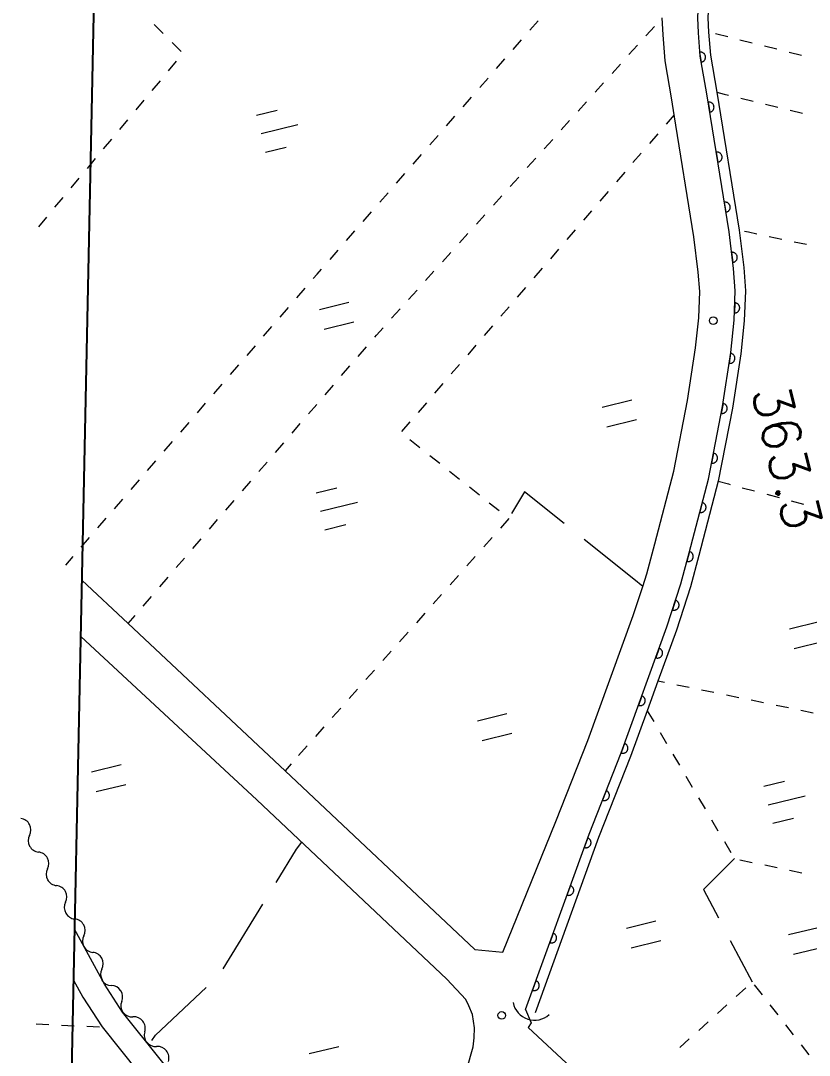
# Model space of a CAD drawing. Header units: millimetres. Extents: x 432273 to 1139245, y 170116 to 705940.
# Drawn here: x 444893 to 522659, y 424908 to 526994 of the extents above; entities that cross this region are included whole.
import ezdxf

# ---------------------------------------------------------------- set-up
doc = ezdxf.new("R2010")
doc.units = ezdxf.units.MM
doc.header["$LTSCALE"] = 100
doc.linetypes.add('56301', pattern=[0.5, 0.25, -0.25])
doc.layers.get('Defpoints').update_dxf_attribs({"color": 153})
doc.layers.add('D-BGD', color=7, linetype='Continuous', lineweight=13)
doc.styles.add('BIGFONT', font='txt', dxfattribs={"height": 0.2, "bigfont": 'BIGFONT'})

# ---------------------------------------------------------------- blocks, each defined once
blk = doc.blocks.new('21311212131313131')
at = {"layer": 'D-BGD', "linetype": 'Continuous'}
for p, q in [((2603120.6796, -1470864.8331), (2602352.3974, -1467965.8034)), ((2571007.1383, -1471914.0499), (2570238.856, -1469015.0201)), ((2572940.7297, -1471401.597), (2572172.4474, -1468502.5673)), ((2601187.0882, -1471377.286), (2600418.806, -1468478.2562)), ((2579279.7254, -1469399.6156, 363157.9804), (2579053.5856, -1470629.0437, 363174.9804)), ((2588417.0741, -1473658.436), (2587455.6456, -1470033.4899)), ((2612997.6425, -1469095.3095, 362765.9804), (2612029.3135, -1469885.3745, 362782.9804)), ((2533085.9059, -1471033.402, 363351.9804), (2532850.431, -1472261.1399, 363376.9804)), ((2558381.8102, -1472004.59, 363056.9804), (2558679.4354, -1470790.3549, 363048.9804)), ((2594831.4465, -1471422.9693, 363044.9804), (2595063.8097, -1470194.6679, 363036.9804)), ((2611060.9844, -1470675.4395, 362799.9804), (2610092.6554, -1471465.5044, 362816.9804)), ((2514431.5708, -1471916.1766, 363177.9804), (2514153.0126, -1473135.1496, 363188.9804)), ((2519856.7182, -1472918.3984, 363122.9804), (2520129.053, -1471698.2986, 363115.9804)), ((2578827.4458, -1471858.4719, 363190.9804), (2578601.7862, -1473087.0229, 363206.9804)), ((2590230.4243, -1473178.2019), (2589692.021, -1471148.3215)), ((2586605.0813, -1474138.273), (2586067.5552, -1472108.8728)), ((2594366.7202, -1473879.572, 363060.9804), (2594599.0834, -1472651.2706, 363052.9804)), ((2609124.3263, -1472255.5694, 362833.9804), (2608155.5171, -1473046.5116, 362850.9804)), ((2532614.9562, -1473488.8779, 363401.9804), (2532379.0844, -1474715.2584, 363427.9804)), ((2557787.917, -1474432.6634, 363073.9804), (2558085.5423, -1473218.4282, 363065.9804)), ((2607187.188, -1473836.5765, 362867.9804), (2606218.859, -1474626.6415, 362884.9804)), ((2513873.5773, -1474353.6424, 363198.9804), (2513595.0191, -1475572.6154, 363208.9804)), ((2519312.5287, -1475357.7209, 363136.9804), (2519584.3834, -1474138.4982, 363129.9804)), ((2578375.6464, -1474316.4511, 363223.9804), (2578149.5066, -1475545.8793, 363239.9804)), ((2593901.9939, -1476336.1747, 363076.9804), (2594134.3571, -1475107.8733, 363068.9804)), ((2601871.9424, -1477117.2212, 362956.9804), (2605926.2346, -1474865.4614, 362889.9804)), ((2557194.0238, -1476860.7368, 363090.9804), (2557491.1689, -1475647.3788, 363081.9804)), ((2606525.1086, -1475499.9777, 362882.9804), (2607383.1819, -1476408.6338, 362873.9804)), ((2513316.0639, -1476790.2311, 363219.9804), (2513037.5057, -1478009.2041, 363229.9804)), ((2518766.9819, -1477797.4404, 363150.9804), (2519039.3167, -1476577.3405, 363143.9804)), ((2577923.3668, -1476775.3074, 363255.9804), (2577697.227, -1478004.7356, 363272.9804)), ((2592143.092, -1477901.8912, 363107.9804), (2593206.6674, -1477246.0504, 363089.9804)), ((2608241.2553, -1477317.2899, 362863.9804), (2609098.8484, -1478226.8232, 362853.9804)), ((2590015.4609, -1479214.45, 363144.9804), (2591079.5165, -1478557.732, 363126.9804)), ((2609956.9218, -1479135.4793, 362844.9804), (2610814.9952, -1480044.1355, 362834.9804)), ((2577471.5674, -1479233.2866, 363288.9804), (2577246.3048, -1480463.195, 363304.9804)), ((2587887.8299, -1480527.0088, 363180.9804), (2588951.8855, -1479870.2908, 363162.9804)), ((2585761.0761, -1481840.0478, 363217.9804), (2586824.2545, -1481182.8496, 363199.9804)), ((2611673.0685, -1480952.7916, 362824.9804), (2612530.6617, -1481862.3249, 362815.9804)), ((2577020.165, -1481692.6231, 363321.9804), (2576794.0252, -1482922.0513, 363337.9804)), ((2583633.445, -1483152.6065, 363253.9804), (2584697.5006, -1482495.8886, 363235.9804)), ((2576565.3372, -1484147.8044, 363394.9804), (2576445.7015, -1484776.5947, 363479.9804)), ((2581505.814, -1484465.1653, 363290.9804), (2582569.8696, -1483808.4473, 363272.9804)), ((2602806.5366, -1486870.0038), (2602038.2544, -1483970.974)), ((2520548.298, -1484341.6865, 363429.9804), (2521496.4236, -1485127.4948, 363645.9803)), ((2579389.125, -1485772.3138, 363509.9804), (2580445.4335, -1485119.335, 363369.9804)), ((2600872.9452, -1487382.4566), (2600104.663, -1484483.4268)), ((2522458.9808, -1485922.3435, 363648.9803), (2523423.7725, -1486717.2755, 363636.9803)), ((2514703.5308, -1488922.8048, 363780.9803), (2513756.5702, -1488105.7132, 363791.9803)), ((2524388.5642, -1487512.2074, 363624.9803), (2525353.3559, -1488307.1393, 363612.9803)), ((2549525.0831, -1490840.3841), (2548756.8008, -1487941.3544)), ((2551458.6745, -1490327.9313), (2550690.3922, -1487428.9016)), ((2526316.7903, -1489102.4682, 363600.9803), (2527281.582, -1489897.4002, 363589.9803)), ((2516596.1777, -1490555.1503, 363757.9803), (2515650.0943, -1489738.539, 363768.9803)), ((2518488.3444, -1492188.373, 363734.9803), (2517542.261, -1491371.7617, 363746.9803)), ((2528246.3737, -1490692.3321, 363577.9803), (2529211.1654, -1491487.264, 363565.9803)), ((2530175.4769, -1492283.0731, 363553.9804), (2531139.3915, -1493077.5249, 363541.9804)), ((2520381.3883, -1493822.0759, 363711.9803), (2519435.3049, -1493005.4646, 363723.9803)), ((2532104.1832, -1493872.4568, 363529.9804), (2533068.9749, -1494667.3887, 363517.9804)), ((2522274.0352, -1495454.4215, 363688.9803), (2521327.4716, -1494638.6873, 363700.9803)), ((2534033.2864, -1495463.1978, 363506.9804), (2534998.0782, -1496258.1298, 363494.9804)), ((2524167.0791, -1497088.1244, 363665.9803), (2523220.1186, -1496271.0329, 363677.9803)), ((2535961.9927, -1497052.5815, 363482.9804), (2536926.7844, -1497847.5135, 363470.9804)), ((2512507.4246, -1498755.0056, 363844.9803), (2511548.2288, -1497954.0167, 363856.9803)), ((2526059.2458, -1498721.3471, 363643.9803), (2525113.1624, -1497904.7358, 363654.9803)), ((2514426.6935, -1500357.4635, 363821.9803), (2513467.4976, -1499556.4746, 363832.9803)), ((2527952.7699, -1500354.1729, 363620.9803), (2527005.3292, -1499537.9585, 363631.9803)), ((2537891.096, -1498643.3225, 363458.9804), (2538855.8877, -1499438.2545, 363446.9804)), ((2580730.8733, -1502497.0147), (2579962.591, -1499597.985)), ((2582664.4647, -1501984.5619), (2581896.1824, -1499085.5322)), ((2539820.6794, -1500233.1864, 363434.9804), (2540784.5939, -1501027.6382, 363422.9804)), ((2560717.75, -1499801.8027, 363119.9804), (2561669.9094, -1500611.48, 363107.9804)), ((2516346.4425, -1501959.0442, 363798.9803), (2515385.8893, -1501158.4524, 363809.9803)), ((2529844.9366, -1501987.3956, 363597.9803), (2528898.8532, -1501170.7842, 363608.9803)), ((2559200.5242, -1501775.7111, 363148.9804), (2559957.5908, -1500782.2102, 363134.9804)), ((2562621.5886, -1501422.0344, 363096.9804), (2563573.2678, -1502232.5888, 363084.9804)), ((2541748.9055, -1501823.4473, 363411.9804), (2542713.6972, -1502618.3792, 363399.9804)), ((2518264.8343, -1503561.022, 363775.9803), (2517305.6384, -1502760.0331, 363786.9803)), ((2531737.1033, -1503620.6183, 363574.9803), (2530791.02, -1502804.0069, 363585.9803)), ((2543678.4889, -1503413.3111, 363387.9804), (2544643.2806, -1504208.2431, 363375.9804)), ((2557683.6763, -1503763.5068, 363178.9804), (2558442.1003, -1502769.6089, 363163.9804)), ((2564525.4272, -1503042.2661, 363073.9804), (2565477.1065, -1503852.8205, 363061.9804)), ((2520184.1031, -1505163.4799, 363752.9803), (2519224.9073, -1504362.491, 363763.9803)), ((2533630.6274, -1505253.444, 363551.9804), (2532684.0638, -1504437.7098, 363562.9803)), ((2566429.2659, -1504662.4978, 363049.9804), (2567380.9451, -1505473.0522, 363038.9804)), ((2545606.715, -1505003.572, 363363.9804), (2546571.5067, -1505798.5039, 363351.9804)), ((2556167.3086, -1505750.4253, 363207.9804), (2556925.7325, -1504756.5275, 363192.9804)), ((2522103.8522, -1506765.0606, 363729.9803), (2521143.7792, -1505963.5916, 363740.9803)), ((2535522.7941, -1506886.6667, 363528.9804), (2534576.7107, -1506070.0554, 363539.9804)), ((2547536.2984, -1506593.4358, 363339.9804), (2548501.0901, -1507388.3678, 363327.9804)), ((2554650.4607, -1507738.221, 363236.9804), (2555408.8846, -1506744.3232, 363222.9804)), ((2568333.1045, -1506282.7295, 363026.9804), (2569284.7837, -1507093.2839, 363015.9804)), ((2524022.2439, -1508367.0383, 363705.9803), (2523063.048, -1507566.0495, 363717.9803)), ((2537415.838, -1508520.3696, 363505.9804), (2536468.8775, -1507703.2781, 363517.9804)), ((2549465.4016, -1508184.1769, 363316.9804), (2550429.3162, -1508978.6286, 363304.9804)), ((2553134.093, -1509725.1396, 363266.9804), (2553892.5169, -1508731.2417, 363251.9804)), ((2570236.463, -1507903.8384, 363003.9804), (2571188.6224, -1508713.5156, 362992.9804)), ((2525941.9929, -1509968.6191, 363682.9803), (2524982.3169, -1509168.5074, 363694.9803)), ((2539308.4849, -1510152.7152, 363482.9804), (2538361.9214, -1509336.981, 363494.9804)), ((2551394.1079, -1509773.5605, 363292.9804), (2552358.8996, -1510568.4925, 363280.9804)), ((2572139.4244, -1509523.5899, 362980.9804), (2573091.5838, -1510333.2672, 362968.9804)), ((2527861.2618, -1511571.077, 363659.9803), (2526901.1888, -1510769.6079, 363671.9803)), ((2541201.5288, -1511786.4181, 363459.9804), (2540254.5683, -1510969.3265, 363471.9804)), ((2574043.2631, -1511143.8216, 362957.9804), (2574994.9423, -1511954.376, 362945.9804)), ((2529779.6535, -1513173.0547, 363636.9803), (2528820.4577, -1512372.0658, 363648.9803)), ((2575947.1017, -1512764.0533, 362934.9804), (2576898.7809, -1513574.6077, 362922.9804)), ((2531699.4026, -1514774.6354, 363613.9803), (2530740.2067, -1513973.6466, 363625.9803)), ((2545027.0372, -1515004.7219, 363413.9804), (2544062.2455, -1514209.79, 363425.9804)), ((2560378.1788, -1518400.3207), (2559416.7503, -1514775.3747)), ((2577850.9403, -1514384.285, 362910.9804), (2578802.6196, -1515194.8394, 362899.9804)), ((2533618.6714, -1516377.0933, 363590.9803), (2532658.5984, -1515575.6243, 363601.9803)), ((2542402.1971, -1518408.3894), (2541633.9149, -1515509.3596)), ((2546955.2633, -1516594.9827, 363390.9804), (2545991.3488, -1515800.531, 363401.9804)), ((2562191.529, -1517920.0867), (2561653.1257, -1515890.2063)), ((2613908.6358, -1518402.4831), (2613140.3536, -1515503.4534)), ((2540468.6057, -1518920.8422), (2539700.3235, -1516021.8125)), ((2558566.186, -1518880.1578), (2558028.6599, -1516850.7576)), ((2579754.779, -1516004.5167, 362887.9804), (2580706.4582, -1516815.0711, 362876.9804)), ((2535537.5433, -1517978.1939, 363567.9803), (2534577.8673, -1517178.0822, 363578.9803)), ((2548884.3666, -1518185.7238, 363366.9804), (2547920.055, -1517389.9147, 363378.9804)), ((2581658.1374, -1517625.6256, 362864.9804), (2582610.2968, -1518435.3028, 362853.9804)), ((2550813.0728, -1519775.1074, 363343.9804), (2549849.1583, -1518980.6557, 363355.9804)), ((2583561.976, -1519245.8573, 362841.9804), (2584514.1355, -1520055.5345, 362829.9804)), ((2539383.5977, -1521173.5441, 363520.9804), (2538421.1237, -1520376.4609, 363532.9804)), ((2552742.1761, -1521365.8485, 363320.9804), (2551777.3843, -1520570.9165, 363331.9804)), ((2585361.0927, -1520769.9989, 363397.9804), (2586052.3051, -1521352.4612, 363879.9803)), ((2523250.5794, -1525037.1954), (2522289.1509, -1521412.2493)), ((2541308.0655, -1522768.5877, 363496.9804), (2540345.5915, -1521971.5045, 363508.9804)), ((2525063.9295, -1524556.9613), (2524525.5263, -1522527.0809)), ((2554671.2793, -1522956.5895, 363296.9804), (2553706.9678, -1522160.7804, 363308.9804)), ((2521438.5865, -1525517.0325), (2520901.0604, -1523487.6323)), ((2543233.8906, -1524363.2344, 363472.9804), (2542271.4166, -1523566.1512, 363484.9804)), ((2556599.9856, -1524545.9732, 363273.9804), (2555635.1938, -1523751.0412, 363284.9804)), ((2605733.2207, -1527055.6377, 363736.9803), (2599251.8079, -1523280.603, 363774.9803)), ((2545158.3583, -1525958.278, 363448.9804), (2544195.8844, -1525161.1948, 363460.9804)), ((2558529.0888, -1526136.7142, 363249.9804), (2557564.2971, -1525341.7823, 363261.9804)), ((2547084.1834, -1527552.9247, 363424.9804), (2546120.8323, -1526755.3612, 363436.9804)), ((2560457.3149, -1527726.975, 363226.9804), (2559492.5232, -1526932.0431, 363238.9804)), ((2549008.6512, -1529147.9683, 363400.9804), (2548046.1772, -1528350.8851, 363412.9804)), ((2562386.4181, -1529317.7161, 363203.9804), (2561422.1066, -1528521.907, 363214.9804)), ((2550934.4763, -1530742.615, 363376.9804), (2549971.1252, -1529945.0515, 363388.9804)), ((2564315.1244, -1530907.0997, 363179.9804), (2563351.2098, -1530112.648, 363191.9804)), ((2552858.9441, -1532337.6586, 363352.9804), (2551896.4701, -1531540.5753, 363364.9804)), ((2566244.2276, -1532497.8408, 363156.9804), (2565279.4359, -1531702.9088, 363168.9804)), ((2514460.7376, -1533990.1313, 362858.9804), (2515331.4643, -1533093.0533, 362842.9804)), ((2554783.892, -1533931.825, 363328.9804), (2553821.4181, -1533134.7418, 363340.9804)), ((2568172.4537, -1534088.1016, 363133.9804), (2567209.0193, -1533292.7727, 363144.9804)), ((2516287.6871, -1533541.2829, 362829.9804), (2517265.1112, -1534321.4695, 362817.9804)), ((2512720.6416, -1535783.8902, 362890.9804), (2513591.3682, -1534886.8123, 362874.9804)), ((2518242.1382, -1535100.2987, 362805.9804), (2519218.6851, -1535880.0051, 362794.9804)), ((2556709.237, -1535527.3489, 363304.9804), (2555747.2432, -1534729.3885, 363316.9804)), ((2570102.0371, -1535677.9655, 363109.9804), (2569137.2454, -1534883.0335, 363121.9804)), ((2558634.1849, -1537121.5153, 363280.9804), (2557671.7109, -1536324.4321, 363292.9804)), ((2520196.5893, -1536659.3145, 362782.9804), (2521173.1361, -1537439.021, 362770.9804)), ((2571859.7539, -1537136.1219, 363849.9803), (2571047.2175, -1536458.7413, 363183.9804)), ((2588490.9954, -1539926.0112), (2587722.7131, -1537026.9814)), ((2522151.0403, -1538218.3304, 362758.9804), (2523127.5872, -1538998.0368, 362746.9804)), ((2560559.5298, -1538717.0391, 363256.9804), (2559597.536, -1537919.0787, 363268.9804)), ((2586557.404, -1540438.464), (2585789.1217, -1537539.4342)), ((2611671.3777, -1540394.6057, 363567.9803), (2611703.1335, -1539145.4073, 363560.9803)), ((2524104.6142, -1539776.866, 362734.9804), (2525082.0382, -1540557.0526, 362722.9804)), ((2562484.4778, -1540311.2056, 363232.9804), (2561522.0038, -1539514.1224, 363244.9804)), ((2526059.0653, -1541335.8819, 362710.9804), (2527036.4893, -1542116.0685, 362698.9804)), ((2564409.8227, -1541906.7294, 363208.9804), (2563446.9518, -1541108.2888, 363220.9804)), ((2611607.3859, -1542893.8794, 363576.9803), (2611639.6219, -1541643.804, 363572.9803)), ((2528013.5163, -1542894.8977, 362686.9804), (2528990.0632, -1543674.6041, 362674.9804)), ((2566224.4528, -1543410.8628, 363839.9803), (2565353.6457, -1542687.9022, 363308.9804)), ((2529967.9674, -1544453.9136, 362662.9804), (2530944.5142, -1545233.62, 362650.9804)), ((2611543.3941, -1545393.1532, 363584.9803), (2611575.6301, -1544143.0777, 363580.9803)), ((2531922.4184, -1546012.9294, 362638.9804), (2532899.4455, -1546791.7586, 362626.9804))]:
    blk.add_line(p, q, dxfattribs=at)
at = {"layer": 'D-BGD', "linetype": 'Continuous', "extrusion": (0.899735, -0.164711, 0.404164), "elevation": 2668255.0444}
blk.add_lwpolyline([(-995844.5671, -781642.9318), (-996700.6118, -781624.3462), (-997094.0033, -781619.9731)], dxfattribs=at)
at = {"layer": 'D-BGD', "linetype": 'Continuous', "extrusion": (0.015192, 0.002376, 0.999882), "elevation": 398932.0109}
blk.add_lwpolyline([(2587984.1887, -1477831.8937), (2591086.0192, -1480829.4669), (2593872.0886, -1479283.1909)], dxfattribs=at)
at = {"layer": 'D-BGD', "linetype": 'Continuous'}
for points, elevation in [([(2533998.8445, -1478399.6297), (2534988.2102, -1478258.3623), (2534980.8533, -1478215.5736), (2534968.5472, -1478173.4956), (2534953.9234, -1478133.5689), (2534934.8305, -1478093.4757), (2534912.0625, -1478055.9308), (2534886.9767, -1478020.5372), (2534858.6961, -1477986.8148), (2534827.1374, -1477956.9979), (2534794.6182, -1477928.9354), (2534757.4636, -1477905.1754), (2534719.8288, -1477882.2927), (2534680.19, -1477865.1531), (2534639.1107, -1477850.6449), (2534596.1105, -1477839.6455), (2534552.9439, -1477833.1151), (2534510.0911, -1477830.1765), (2534466.6749, -1477830.3497), (2534423.5724, -1477834.1147), (2534380.3035, -1477842.3487), (2534338.2254, -1477854.6548), (2534298.2987, -1477869.2787), (2534258.2056, -1477888.3716), (2534221.1409, -1477910.2624), (2534185.2671, -1477936.2253), (2534152.0248, -1477963.6288), (2534122.2079, -1477995.1875), (2534093.6652, -1478028.5838), (2534069.0281, -1478065.2582), (2534047.5027, -1478102.4961), (2534029.8829, -1478143.012), (2534015.3748, -1478184.0914), (2534003.9784, -1478225.7342), (2533996.9678, -1478269.7779), (2533994.0292, -1478312.6307), (2533994.2024, -1478356.047), (2533998.8445, -1478399.6297)], 363444.9804), ([(2538971.6501, -1477981.1232), (2539972.1894, -1477996.4578), (2539970.2619, -1477952.0812), (2539965.1395, -1477909.3756), (2539956.4253, -1477866.9839), (2539944.1192, -1477824.9059), (2539928.138, -1477785.3761), (2539909.0451, -1477745.283), (2539886.2771, -1477707.7381), (2539859.3538, -1477673.6186), (2539831.0732, -1477639.8961), (2539799.0343, -1477610.9564), (2539765.1578, -1477583.2909), (2539728.0032, -1477559.5309), (2539690.2851, -1477538.8827), (2539649.7692, -1477521.2629), (2539608.2096, -1477507.6319), (2539566.4836, -1477498.47), (2539523.7972, -1477491.0625), (2539479.587, -1477488.5209), (2539435.6906, -1477489.5712), (2539392.5049, -1477495.5707), (2539350.5933, -1477503.4078), (2539308.5153, -1477515.7139), (2539267.6282, -1477532.0921), (2539228.4122, -1477551.6652), (2539190.8673, -1477574.4332), (2539157.2281, -1477600.4793), (2539123.5056, -1477628.7599), (2539094.0857, -1477661.676), (2539066.4201, -1477695.5525), (2539043.1404, -1477731.8299), (2539022.0119, -1477770.4251), (2539004.8723, -1477810.0639), (2538990.7612, -1477852.5006), (2538980.7221, -1477893.7465), (2538974.1917, -1477936.913), (2538971.6501, -1477981.1232)], 363366.9804), ([(2543958.9878, -1478289.9363), (2544950.3335, -1478419.9421), (2544953.7523, -1478376.2121), (2544953.5791, -1478332.7959), (2544949.8141, -1478289.6934), (2544942.4572, -1478246.9046), (2544931.5085, -1478204.4296), (2544916.4877, -1478163.1456), (2544898.2719, -1478123.5326), (2544876.3811, -1478086.4679), (2544851.7756, -1478050.1972), (2544823.0148, -1478017.3518), (2544792.4164, -1477985.7807), (2544758.5399, -1477958.1151), (2544723.2228, -1477933.081), (2544685.1078, -1477911.0754), (2544645.0721, -1477892.5785), (2544604.8699, -1477878.5505), (2544563.2271, -1477867.1541), (2544519.6635, -1477859.2663), (2544476.4137, -1477854.9704), (2544432.5173, -1477856.0207), (2544389.895, -1477858.9086), (2544346.2291, -1477865.7853), (2544304.1511, -1477878.0914), (2544263.3472, -1477892.2351), (2544223.7342, -1477910.4508), (2544186.1894, -1477933.2188), (2544149.9186, -1477957.8243), (2544117.0733, -1477986.5851), (2544085.9823, -1478016.3063), (2544058.3167, -1478050.1828), (2544032.8025, -1478086.377), (2544011.2771, -1478123.6149), (2543992.7801, -1478163.6506), (2543978.272, -1478204.73), (2543965.9984, -1478245.8926), (2543958.9878, -1478289.9363)], 363290.9804), ([(2529067.0054, -1479220.1955), (2530051.5625, -1479039.8145), (2530041.0939, -1478996.4624), (2530027.8274, -1478956.1387), (2530010.969, -1478916.1287), (2529991.396, -1478876.9127), (2529966.7904, -1478840.642), (2529940.3473, -1478805.6454), (2529911.1063, -1478773.6772), (2529878.5872, -1478745.6147), (2529843.8335, -1478717.4689), (2529805.7185, -1478695.4633), (2529768.0005, -1478674.8151), (2529727.4013, -1478659.4298), (2529685.3616, -1478646.676), (2529642.7584, -1478637.0339), (2529599.1117, -1478631.3806), (2529556.1756, -1478630.6766), (2529513.1563, -1478632.2071), (2529469.0935, -1478637.7265), (2529426.6185, -1478648.6752), (2529385.4176, -1478661.4615), (2529345.4077, -1478678.3199), (2529307.0689, -1478698.3732), (2529269.9209, -1478722.4985), (2529235.8015, -1478749.4218), (2529202.9562, -1478778.1826), (2529174.8936, -1478810.7017), (2529147.625, -1478845.9356), (2529124.7423, -1478883.5704), (2529104.094, -1478921.2884), (2529088.7087, -1478961.8876), (2529075.955, -1479003.9273), (2529066.3129, -1479046.5305), (2529060.6596, -1479090.1773), (2529059.9556, -1479133.1133), (2529061.4861, -1479176.1326), (2529067.0054, -1479220.1955)], 363470.9804), ([(2548917.4068, -1478930.63), (2549902.7855, -1479100.6907), (2549908.4388, -1479057.0439), (2549909.623, -1479013.2307), (2549907.6123, -1478971.0886), (2549902.093, -1478927.0257), (2549892.0214, -1478885.0309), (2549879.7153, -1478842.9529), (2549862.8569, -1478802.943), (2549841.9265, -1478764.1239), (2549819.1585, -1478726.5791), (2549790.8778, -1478692.8566), (2549762.9942, -1478660.4914), (2549730.0781, -1478631.0716), (2549695.2412, -1478605.1603), (2549658.0866, -1478581.4004), (2549619.0112, -1478561.1491), (2549579.7694, -1478545.3669), (2549538.2098, -1478531.7359), (2549495.1265, -1478522.971), (2549451.4797, -1478517.3177), (2549407.6665, -1478516.1335), (2549364.6472, -1478517.664), (2549321.4615, -1478523.6635), (2549278.5896, -1478533.2549), (2549237.3887, -1478546.0412), (2549196.5016, -1478562.4194), (2549159.0399, -1478582.9529), (2549121.495, -1478605.7209), (2549086.8954, -1478633.5213), (2549054.9272, -1478662.7623), (2549025.9875, -1478694.8013), (2548999.5961, -1478730.5153), (2548976.3164, -1478766.7927), (2548956.0651, -1478805.8681), (2548939.8027, -1478845.9871), (2548926.6519, -1478886.6695), (2548917.4068, -1478930.63)], 363223.9804), ([(2524149.6495, -1480120.5123), (2525132.8492, -1479940.5284), (2525123.2578, -1479897.6564), (2525109.5944, -1479855.9754), (2525093.133, -1479817.3228), (2525072.6827, -1479777.6266), (2525048.9544, -1479741.836), (2525022.5113, -1479706.8394), (2524992.3931, -1479674.3911), (2524959.874, -1479646.3285), (2524925.9975, -1479618.663), (2524888.3627, -1479595.7802), (2524849.2873, -1479575.5289), (2524809.1683, -1479559.2665), (2524767.1285, -1479546.5127), (2524725.4025, -1479537.3508), (2524681.2756, -1479532.5747), (2524637.9426, -1479530.5133), (2524594.4431, -1479532.921), (2524551.2574, -1479538.9205), (2524508.3854, -1479548.5119), (2524466.7044, -1479562.1754), (2524426.6945, -1479579.0337), (2524388.3556, -1479599.087), (2524352.5651, -1479622.8154), (2524317.0883, -1479650.1356), (2524285.1201, -1479679.3766), (2524256.1804, -1479711.4156), (2524229.392, -1479745.7723), (2524206.5092, -1479783.4071), (2524186.258, -1479822.4825), (2524169.9955, -1479862.6014), (2524157.2417, -1479904.6412), (2524147.5996, -1479947.2444), (2524143.3037, -1479990.4942), (2524141.2424, -1480033.8272), (2524143.65, -1480077.3266), (2524149.6495, -1480120.5123)], 363452.9804), ([(2553842.463, -1479782.2074), (2554827.8417, -1479952.268), (2554833.495, -1479908.6212), (2554835.0761, -1479866.1654), (2554833.5456, -1479823.1461), (2554828.0263, -1479779.0832), (2554817.9547, -1479737.0884), (2554804.2912, -1479695.4074), (2554787.9131, -1479654.5203), (2554767.3796, -1479617.0586), (2554744.6116, -1479579.5137), (2554716.8112, -1479544.9141), (2554688.0504, -1479512.0688), (2554655.5312, -1479484.0062), (2554620.2974, -1479456.7377), (2554584.0199, -1479433.4579), (2554544.9445, -1479413.2066), (2554504.3454, -1479397.8214), (2554463.663, -1479384.6706), (2554421.0598, -1479375.0285), (2554377.413, -1479369.3753), (2554333.5998, -1479368.191), (2554290.5806, -1479369.7215), (2554246.5177, -1479375.2409), (2554204.5229, -1479385.3125), (2554163.322, -1479398.0988), (2554122.4349, -1479414.4769), (2554084.4931, -1479435.8876), (2554046.9482, -1479458.6556), (2554012.8287, -1479485.5788), (2553980.8606, -1479514.8198), (2553951.4407, -1479547.736), (2553924.6523, -1479582.0926), (2553900.8924, -1479619.2472), (2553881.9984, -1479657.9257), (2553865.736, -1479698.0446), (2553852.1051, -1479739.6042), (2553842.463, -1479782.2074)], 363340.9804), ([(2519230.9363, -1481021.2262), (2520215.0132, -1480841.7224), (2520204.5446, -1480798.3703), (2520191.7583, -1480757.1694), (2520174.8999, -1480717.1595), (2520154.8467, -1480678.8206), (2520130.2411, -1480642.5499), (2520103.798, -1480607.5533), (2520074.557, -1480575.5851), (2520042.5181, -1480546.6454), (2520007.2842, -1480519.3768), (2519969.6494, -1480496.4941), (2519931.4512, -1480476.723), (2519891.3322, -1480460.4605), (2519849.2925, -1480447.7067), (2519806.6893, -1480438.0646), (2519762.5624, -1480433.2885), (2519720.1065, -1480431.7074), (2519676.607, -1480434.115), (2519632.5442, -1480439.6344), (2519589.6722, -1480449.2258), (2519548.8683, -1480463.3694), (2519509.3386, -1480479.3506), (2519470.5196, -1480500.2811), (2519433.8518, -1480523.5292), (2519399.7324, -1480550.4525), (2519366.8871, -1480579.2133), (2519338.3443, -1480612.6096), (2519311.5559, -1480646.9663), (2519288.6732, -1480684.6011), (2519268.0249, -1480722.3191), (2519252.1595, -1480763.7955), (2519239.4057, -1480805.8352), (2519230.2438, -1480847.5612), (2519224.5905, -1480891.208), (2519223.8865, -1480934.1441), (2519224.9368, -1480978.0405), (2519230.9363, -1481021.2262)], 363434.9804), ([(2558739.2012, -1480781.3079), (2559711.5574, -1481012.6418), (2559720.3223, -1480969.5584), (2559723.741, -1480925.8285), (2559725.3222, -1480883.3726), (2559722.0374, -1480839.3929), (2559714.6805, -1480796.6042), (2559704.212, -1480753.2521), (2559690.0683, -1480712.4482), (2559671.8526, -1480672.8352), (2559651.7993, -1480634.4964), (2559625.8364, -1480598.6226), (2559598.9131, -1480564.5031), (2559569.1919, -1480533.4121), (2559535.7956, -1480504.8694), (2559500.9588, -1480478.9582), (2559462.8438, -1480456.9526), (2559424.1654, -1480438.0587), (2559383.5662, -1480422.6734), (2559341.0462, -1480410.7968), (2559297.9629, -1480402.0318), (2559254.7131, -1480397.7359), (2559211.777, -1480397.0319), (2559167.7974, -1480400.3167), (2559125.0086, -1480407.6736), (2559082.1367, -1480417.265), (2559041.3328, -1480431.4087), (2559001.7198, -1480449.6244), (2558962.9008, -1480470.5548), (2558927.5072, -1480495.6406), (2558893.3878, -1480522.5638), (2558861.8166, -1480553.1622), (2558833.2739, -1480586.5585), (2558807.3626, -1480621.3954), (2558785.357, -1480659.5104), (2558766.4631, -1480698.1888), (2558751.0778, -1480738.788), (2558739.2012, -1480781.3079)], 363401.9804), ([(2514322.1282, -1481968.4039), (2515303.5095, -1481777.1641), (2515293.9181, -1481734.2921), (2515279.7745, -1481693.4882), (2515262.4359, -1481654.3555), (2515241.5055, -1481615.5365), (2515216.8999, -1481579.2657), (2515189.9766, -1481545.1462), (2515160.7356, -1481513.1781), (2515127.3393, -1481484.6354), (2515092.9827, -1481457.847), (2515054.8677, -1481435.8414), (2515016.6694, -1481416.0703), (2514975.1931, -1481400.2048), (2514934.0305, -1481387.9312), (2514890.9472, -1481379.1663), (2514846.8202, -1481374.3902), (2514803.8841, -1481373.6862), (2514760.8649, -1481375.2166), (2514717.199, -1481382.0933), (2514674.724, -1481393.0421), (2514633.9201, -1481407.1858), (2514593.9102, -1481424.0441), (2514555.5713, -1481444.0974), (2514519.3006, -1481468.7029), (2514485.1811, -1481495.6262), (2514452.7328, -1481525.7444), (2514424.6703, -1481558.2635), (2514397.4017, -1481593.4974), (2514375.3961, -1481631.6124), (2514355.625, -1481669.8106), (2514340.2397, -1481710.4098), (2514328.3631, -1481752.9297), (2514319.2012, -1481794.6557), (2514314.4251, -1481838.7827), (2514313.721, -1481881.7187), (2514316.1287, -1481925.2182), (2514322.1282, -1481968.4039)], 363487.9804), ([(2563603.2166, -1481938.0606), (2564574.0489, -1482174.2605), (2564582.8139, -1482131.1772), (2564587.1098, -1482087.9274), (2564589.1712, -1482044.5943), (2564585.8863, -1482000.6147), (2564578.5294, -1481957.826), (2564568.938, -1481914.954), (2564554.7944, -1481874.1501), (2564536.5787, -1481834.5372), (2564516.5254, -1481796.1983), (2564491.0427, -1481759.4474), (2564464.1194, -1481725.3279), (2564434.3982, -1481694.2369), (2564401.0019, -1481665.6942), (2564366.165, -1481639.783), (2564328.5302, -1481616.9002), (2564289.3716, -1481598.8834), (2564249.2526, -1481582.621), (2564207.2129, -1481569.8672), (2564163.6493, -1481561.9794), (2564120.3995, -1481557.6835), (2564077.9437, -1481556.1024), (2564033.0869, -1481558.907), (2563990.2981, -1481566.2639), (2563948.3033, -1481576.3355), (2563906.6223, -1481589.9989), (2563867.0093, -1481608.2147), (2563828.6705, -1481628.2679), (2563791.9196, -1481653.7506), (2563757.8001, -1481680.6739), (2563727.5863, -1481710.8753), (2563698.1664, -1481743.7914), (2563672.2552, -1481778.6283), (2563650.2495, -1481816.7433), (2563631.3556, -1481855.4217), (2563615.0932, -1481895.5407), (2563603.2166, -1481938.0606)], 363429.9804), ([(2568436.1735, -1483207.7751), (2569392.9588, -1483496.7072), (2569403.478, -1483454.5842), (2569410.8856, -1483411.8978), (2569413.8242, -1483369.045), (2569414.1312, -1483324.7516), (2569409.0089, -1483282.0461), (2569400.7748, -1483238.7772), (2569389.826, -1483196.3022), (2569374.325, -1483155.8953), (2569356.1093, -1483116.2823), (2569332.4642, -1483078.2572), (2569307.3784, -1483042.8636), (2569279.4948, -1483010.4985), (2569247.0589, -1482980.2015), (2569214.5397, -1482952.1389), (2569177.8653, -1482927.5018), (2569140.1473, -1482906.8536), (2569100.9887, -1482888.8368), (2569059.0321, -1482873.8485), (2569016.032, -1482862.849), (2568973.7426, -1482856.7988), (2568930.4928, -1482852.5029), (2568886.5964, -1482853.5532), (2568843.0137, -1482858.1954), (2568800.2249, -1482865.5523), (2568758.6271, -1482876.9812), (2568717.74, -1482893.3594), (2568678.1271, -1482911.5751), (2568640.5822, -1482934.3431), (2568605.1886, -1482959.4289), (2568572.3433, -1482988.1897), (2568541.6492, -1483019.2682), (2568513.9837, -1483053.1447), (2568489.3466, -1483089.8191), (2568468.6983, -1483127.5372), (2568450.6816, -1483166.6958), (2568436.1735, -1483207.7751)], 363479.9804), ([(2573198.9975, -1484726.386), (2574145.5964, -1485048.5029), (2574157.473, -1485005.983), (2574165.7578, -1484963.7768), (2574170.9308, -1484921.0072), (2574172.115, -1484877.194), (2574168.8302, -1484833.2143), (2574162.8307, -1484790.0286), (2574152.7591, -1484748.0338), (2574137.7383, -1484706.7497), (2574120.8799, -1484666.7398), (2574098.5921, -1484628.3178), (2574075.3439, -1484591.65), (2574047.9405, -1484558.4077), (2574017.3421, -1484526.8365), (2573985.3032, -1484497.8969), (2573949.5891, -1484471.5054), (2573912.3513, -1484449.98), (2573874.1531, -1484430.2089), (2573832.6767, -1484414.3435), (2573790.637, -1484401.5897), (2573747.9506, -1484394.1821), (2573705.181, -1484389.009), (2573661.3678, -1484387.8248), (2573617.8683, -1484390.2325), (2573574.2024, -1484397.1092), (2573532.2076, -1484407.1808), (2573491.4037, -1484421.3244), (2573450.9136, -1484439.06), (2573412.9717, -1484460.4706), (2573376.304, -1484483.7188), (2573342.5815, -1484511.9994), (2573311.4905, -1484541.7206), (2573282.0707, -1484574.6367), (2573256.1594, -1484609.4736), (2573234.634, -1484646.7114), (2573214.3827, -1484685.7868), (2573198.9975, -1484726.386)], 363468.9804), ([(2577932.4724, -1486336.0936), (2578879.5515, -1486657.3334), (2578891.4281, -1486614.8135), (2578899.7128, -1486572.6073), (2578904.8859, -1486529.8377), (2578906.0701, -1486486.0244), (2578902.3051, -1486442.922), (2578896.3056, -1486399.7362), (2578886.7142, -1486356.8643), (2578871.6934, -1486315.5802), (2578854.835, -1486275.5703), (2578833.4244, -1486237.6284), (2578809.299, -1486200.4805), (2578781.8956, -1486167.2382), (2578751.2972, -1486135.667), (2578719.2582, -1486106.7273), (2578683.5442, -1486080.3359), (2578646.3064, -1486058.8105), (2578608.1082, -1486039.0394), (2578566.6318, -1486023.1739), (2578524.5921, -1486010.4201), (2578481.9057, -1486003.0126), (2578439.1361, -1485997.8395), (2578395.3229, -1485996.6553), (2578351.3432, -1485999.9401), (2578308.1575, -1486005.9396), (2578266.1627, -1486016.0112), (2578224.8786, -1486031.0321), (2578184.8687, -1486047.8904), (2578146.9268, -1486069.3011), (2578110.2591, -1486092.5492), (2578076.5366, -1486120.8299), (2578044.9654, -1486151.4282), (2578016.0257, -1486183.4672), (2577989.6343, -1486219.1812), (2577968.1089, -1486256.419), (2577948.3378, -1486294.6173), (2577932.4724, -1486336.0936)], 363502.9804), ([(2582666.4274, -1487944.9241), (2583613.5066, -1488266.1639), (2583625.3832, -1488223.6439), (2583633.6679, -1488181.4377), (2583638.841, -1488138.6681), (2583640.0252, -1488094.8549), (2583636.2602, -1488051.7524), (2583630.2607, -1488008.5667), (2583620.6693, -1487965.6948), (2583605.6485, -1487924.4107), (2583588.7901, -1487884.4008), (2583567.3794, -1487846.4589), (2583543.2541, -1487809.311), (2583515.8506, -1487776.0687), (2583485.2523, -1487744.4975), (2583453.2133, -1487715.5578), (2583417.0191, -1487690.0435), (2583380.2615, -1487667.641), (2583341.5831, -1487648.747), (2583300.5869, -1487632.0044), (2583258.067, -1487620.1278), (2583215.8608, -1487611.843), (2583173.0912, -1487606.67), (2583129.278, -1487605.4858), (2583085.2983, -1487608.7706), (2583042.9898, -1487615.2503), (2583000.1178, -1487624.8417), (2582958.8337, -1487639.8625), (2582918.8238, -1487656.7209), (2582880.8819, -1487678.1315), (2582843.734, -1487702.2569), (2582810.4917, -1487729.6603), (2582778.9205, -1487760.2587), (2582749.9808, -1487792.2976), (2582723.5894, -1487828.0117), (2582702.064, -1487865.2495), (2582682.2929, -1487903.4477), (2582666.4274, -1487944.9241)], 363536.9804), ([(2587363.4336, -1489656.6515), (2588300.576, -1490004.3726), (2588314.2069, -1489962.813), (2588323.849, -1489920.2099), (2588329.8993, -1489877.9205), (2588332.4408, -1489833.7103), (2588330.0332, -1489790.2108), (2588325.391, -1489746.6281), (2588316.6768, -1489704.2364), (2588303.0133, -1489662.5553), (2588287.5123, -1489622.1484), (2588266.5818, -1489583.3294), (2588243.8139, -1489545.7845), (2588216.8906, -1489511.6651), (2588187.6496, -1489479.6969), (2588156.0908, -1489449.88), (2588120.857, -1489422.6114), (2588084.5795, -1489399.3317), (2588046.3813, -1489379.5606), (2588005.8654, -1489361.9408), (2587964.3058, -1489348.3099), (2587921.2224, -1489339.5449), (2587878.933, -1489333.4947), (2587835.203, -1489330.076), (2587791.7036, -1489332.4836), (2587748.5179, -1489338.4832), (2587705.2489, -1489346.7172), (2587664.9252, -1489359.9837), (2587623.161, -1489375.8817), (2587584.342, -1489396.8121), (2587547.2773, -1489418.703), (2587513.1578, -1489445.6262), (2587480.7095, -1489475.7444), (2587450.8926, -1489507.3032), (2587424.1042, -1489541.6598), (2587400.8245, -1489577.9373), (2587381.0534, -1489616.1355), (2587363.4336, -1489656.6515)], 363481.9804), ([(2592054.9079, -1491384.7312), (2593002.4673, -1491705.0938), (2593014.3439, -1491662.5739), (2593022.6286, -1491620.3677), (2593027.8017, -1491577.5981), (2593028.1088, -1491533.3047), (2593025.7011, -1491489.8052), (2593018.3442, -1491447.0165), (2593008.7528, -1491404.1445), (2592994.6091, -1491363.3406), (2592976.8736, -1491322.8505), (2592955.463, -1491284.9087), (2592932.2148, -1491248.2409), (2592903.9342, -1491214.5184), (2592873.3358, -1491182.9473), (2592841.2969, -1491154.0076), (2592805.1026, -1491128.4933), (2592769.2222, -1491106.5709), (2592729.6666, -1491087.1968), (2592688.6704, -1491070.4542), (2592647.0277, -1491059.0577), (2592603.9443, -1491050.2928), (2592561.1747, -1491045.1197), (2592516.8813, -1491044.8127), (2592474.259, -1491047.7005), (2592430.5931, -1491054.5772), (2592387.7211, -1491064.1686), (2592347.7944, -1491078.7925), (2592306.4271, -1491096.0478), (2592268.4853, -1491117.4585), (2592232.6947, -1491141.1868), (2592198.0951, -1491168.9873), (2592166.5239, -1491199.5856), (2592138.4613, -1491232.1048), (2592112.0699, -1491267.8188), (2592091.0247, -1491304.1795), (2592070.7734, -1491343.2549), (2592054.9079, -1491384.7312)], 363443.9804), ([(2596789.5097, -1492988.2155), (2597737.069, -1493308.5781), (2597749.8228, -1493266.5383), (2597757.2304, -1493223.852), (2597762.4034, -1493181.0824), (2597763.5876, -1493137.2691), (2597759.8226, -1493094.1667), (2597753.8231, -1493050.9809), (2597744.2317, -1493008.109), (2597729.2109, -1492966.8249), (2597712.3525, -1492926.815), (2597690.9419, -1492888.8731), (2597666.8165, -1492851.7252), (2597639.4131, -1492818.4829), (2597608.8147, -1492786.9117), (2597576.7758, -1492757.972), (2597540.5815, -1492732.4578), (2597503.8239, -1492710.0552), (2597465.1455, -1492691.1613), (2597423.6691, -1492675.2958), (2597381.6294, -1492662.542), (2597338.943, -1492655.1344), (2597296.1734, -1492649.9614), (2597252.3602, -1492648.7772), (2597208.8607, -1492651.1848), (2597166.072, -1492658.5417), (2597123.2, -1492668.1331), (2597082.3961, -1492682.2768), (2597041.906, -1492700.0123), (2597003.9642, -1492721.4229), (2596967.2964, -1492744.6711), (2596933.5739, -1492772.9517), (2596902.0028, -1492803.5501), (2596873.0631, -1492835.589), (2596847.5488, -1492871.7833), (2596825.1462, -1492908.5409), (2596806.2523, -1492947.2193), (2596789.5097, -1492988.2155)], 363522.9804), ([(2601524.9886, -1494592.1799), (2602472.0677, -1494913.4197), (2602483.9443, -1494870.8998), (2602492.7092, -1494827.8164), (2602497.8823, -1494785.0468), (2602499.0665, -1494741.2336), (2602495.3015, -1494698.1311), (2602489.302, -1494654.9454), (2602479.7106, -1494612.0735), (2602464.2096, -1494571.6665), (2602447.8314, -1494530.7794), (2602425.5436, -1494492.3574), (2602401.8152, -1494456.5668), (2602374.892, -1494422.4474), (2602344.2936, -1494390.8762), (2602310.8973, -1494362.3335), (2602276.0604, -1494336.4222), (2602238.8226, -1494314.8968), (2602199.7472, -1494294.6455), (2602159.148, -1494279.2603), (2602117.1083, -1494266.5065), (2602074.4219, -1494259.0989), (2602031.6523, -1494253.9258), (2601987.8391, -1494252.7416), (2601943.8594, -1494256.0264), (2601900.6737, -1494262.026), (2601858.6789, -1494272.0976), (2601817.3948, -1494287.1184), (2601776.5077, -1494303.4966), (2601739.443, -1494325.3874), (2601702.2951, -1494349.5127), (2601669.0528, -1494376.9162), (2601637.4816, -1494407.5146), (2601608.542, -1494439.5535), (2601582.1505, -1494475.2675), (2601560.6251, -1494512.5054), (2601540.854, -1494550.7036), (2601524.9886, -1494592.1799)], 363601.9803), ([(2606260.4674, -1496196.1444), (2607207.5466, -1496517.3842), (2607219.4232, -1496474.8643), (2607228.1881, -1496431.7809), (2607232.0038, -1496389.4083), (2607233.1881, -1496345.595), (2607230.7804, -1496302.0956), (2607223.9037, -1496258.4297), (2607213.8321, -1496216.4349), (2607199.6885, -1496175.631), (2607182.4331, -1496134.2637), (2607160.5423, -1496097.199), (2607137.2941, -1496060.5313), (2607109.0135, -1496026.8088), (2607078.4151, -1495995.2376), (2607046.3762, -1495966.2979), (2607010.6621, -1495939.9065), (2606974.3015, -1495918.8613), (2606935.2261, -1495898.61), (2606893.7497, -1495882.7445), (2606851.2298, -1495870.8679), (2606809.0236, -1495862.5832), (2606766.254, -1495857.4101), (2606722.4408, -1495856.2259), (2606679.3383, -1495859.9909), (2606636.1526, -1495865.9904), (2606593.2806, -1495875.5818), (2606552.8737, -1495891.0829), (2606511.9866, -1495907.461), (2606473.5646, -1495929.7488), (2606437.774, -1495953.4772), (2606403.6546, -1495980.4005), (2606372.0834, -1496010.9988), (2606344.0208, -1496043.518), (2606317.6294, -1496079.232), (2606296.104, -1496116.4698), (2606276.3329, -1496154.6681), (2606260.4674, -1496196.1444)], 363680.9803)]:
    blk.add_lwpolyline(points, close=True, dxfattribs=dict(at, elevation=elevation))
at = {"layer": 'D-BGD', "linetype": 'Continuous', "extrusion": (0.971377, -0.235567, 0.03059), "elevation": 2843002.3706}
blk.add_lwpolyline([(-835046.682, 276552.0169), (-834013.4729, 276261.8811), (-833836.3938, 276260.8806)], dxfattribs=at)
at = {"layer": 'D-BGD', "linetype": 'Continuous', "extrusion": (-0.975646, 0.218502, 0.019255), "elevation": -2773336.2651}
blk.add_lwpolyline([(894069.7058, 416908.6494), (893329.3188, 416638.5994), (892867.2366, 416635.5988)], dxfattribs=at)
at = {"layer": 'D-BGD', "linetype": 'Continuous', "extrusion": (-0.974826, 0.222866, 0.006769), "elevation": -2776711.8955}
blk.add_lwpolyline([(882000.0345, 382045.4131), (883096.5863, 382054.4133), (883242.1882, 382101.4144)], dxfattribs=at)
at = {"layer": 'D-BGD', "linetype": 'Continuous', "extrusion": (-0.653273, -0.7571, 0.005938), "elevation": -513363.6294}
blk.add_lwpolyline([(2874103.5078, 366859.0496), (2873430.5702, 366865.0497), (2872860.0225, 366776.0481)], dxfattribs=at)
at = {"layer": 'D-BGD', "linetype": 'Continuous', "extrusion": (-0.793914, 0.607834, 0.015434), "elevation": -2936005.771}
blk.add_lwpolyline([(-380304.8776, 408854.2433), (-379170.5318, 408354.1838), (-372911.022, 408431.1929)], dxfattribs=at)
at = {"layer": 'D-BGD', "linetype": 'Continuous', "extrusion": (0.016774, 0.002745, 0.999856), "elevation": 401902.9571}
blk.add_lwpolyline([(-1888352.455, -2279642.7673), (-1891787.2616, -2275995.049), (-1893345.3917, -2277936.5764)], dxfattribs=at)
at = {"layer": 'D-BGD', "linetype": 'Continuous', "extrusion": (0.039689, 0.031732, 0.998708), "elevation": 415877.5956}
blk.add_lwpolyline([(-2770127.8122, -1021417.2252), (-2769849.0066, -1021358.1875), (-2768900.9745, -1021181.0745)], dxfattribs=at)
at = {"layer": 'D-BGD', "linetype": 'Continuous', "extrusion": (-0.01975, -0.037477, 0.999102), "elevation": 370053.6259}
blk.add_lwpolyline([(2953266.0114, -145798.169), (2952704.8122, -145680.1414), (2952043.9749, -145538.5083)], dxfattribs=at)
at = {"layer": 'D-BGD', "linetype": 'Continuous', "extrusion": (0.001559, -0.007649, 0.99997), "elevation": 379467.215}
blk.add_lwpolyline([(2596521.1791, -1519164.4406), (2593195.684, -1517227.6149), (2592491.026, -1516717.5835)], dxfattribs=at)
at = {"layer": 'D-BGD', "linetype": 'Continuous', "extrusion": (0.001946, -0.005433, 0.999983), "elevation": 377097.126}
blk.add_lwpolyline([(2612217.1717, -1531927.6233), (2611706.8749, -1531558.202), (2606895.0467, -1526655.3125)], dxfattribs=at)
at = {"layer": 'D-BGD', "linetype": 'Continuous'}
for points in [[(2609101.3079, -1497158.5064, 363719.9803), (2610411.8588, -1496576.3072, 363699.9803), (2610888.6646, -1496871.5296, 363699.9803), (2618557.8751, -1488255.9103, 363709.9803), (2626945.7761, -1478848.0891, 363729.9803), (2636552.8577, -1468067.0242, 363749.9803)], [(2504778.4692, -1480952.8707, 363639.9803), (2505792.9656, -1480869.8223, 363619.9803), (2507108.0028, -1481008.3032, 363599.9803), (2508266.6237, -1481140.9586, 363589.9803), (2510912.9596, -1481221.6155, 363539.9804), (2512326.5318, -1481117.6281, 363519.9804), (2514576.6711, -1480901.5896, 363489.9804), (2518236.9868, -1480192.0916, 363429.9804), (2531809.0765, -1477703.6259, 363479.9804), (2535485.0797, -1477173.7216, 363429.9804), (2537766.3358, -1476963.3172, 363389.9804), (2540740.7423, -1477006.9649, 363349.9804), (2543979.7709, -1477275.2793, 363299.9804), (2549376.9371, -1477995.4141, 363219.9804), (2556602.5058, -1479249.069, 363389.9804), (2563974.954, -1481004.9453, 363419.9804), (2567066.4049, -1481751.089, 363509.9804), (2571390.0455, -1483057.7754, 363449.9804), (2576445.7015, -1484776.5947, 363479.9804), (2579389.125, -1485772.3138, 363509.9804), (2583954.2104, -1487325.1799, 363539.9804), (2592010.339, -1490310.3572, 363429.9804), (2609427.5801, -1496208.4821, 363719.9803)], [(2609101.3079, -1497158.5064, 363719.9803), (2591675.2952, -1491255.5797, 363429.9804), (2583610.3949, -1488265.6005, 363539.9804), (2571086.1184, -1484008.632, 363449.9804), (2566811.1379, -1482717.1835, 363509.9804), (2563742.0322, -1481971.8721, 363419.9804), (2556409.4725, -1480226.4318, 363389.9804), (2549223.7922, -1478983.213, 363219.9804), (2543875.2861, -1478278.3161, 363299.9804), (2540694.5215, -1478007.6964, 363349.9804), (2537800.7241, -1477962.5756, 363389.9804), (2535600.0771, -1478171.5069, 363429.9804), (2531964.7945, -1478689.502, 363479.9804), (2518419.8519, -1481170.0283, 363429.9804), (2514718.8156, -1481891.4354, 363489.9804), (2512405.6104, -1482118.5509, 363519.9804), (2510925.0027, -1482220.0417, 363539.9804), (2508202.8596, -1482132.0862, 363589.9803), (2505777.8615, -1481876.188, 363619.9803), (2504862.3498, -1481945.0218, 363629.9803), (2504534.2792, -1481982.0311, 363639.9803)], [(2609101.3079, -1497158.5064, 363719.9803), (2591675.2952, -1491255.5797, 363429.9804), (2583610.3949, -1488265.6005, 363539.9804), (2571086.1184, -1484008.632, 363449.9804), (2566811.1379, -1482717.1835, 363509.9804), (2563742.0322, -1481971.8721, 363419.9804), (2556409.4725, -1480226.4318, 363389.9804), (2549223.7922, -1478983.213, 363219.9804), (2543875.2861, -1478278.3161, 363299.9804), (2540694.5215, -1478007.6964, 363349.9804), (2537800.7241, -1477962.5756, 363389.9804), (2535600.0771, -1478171.5069, 363429.9804), (2531964.7945, -1478689.502, 363479.9804), (2518419.8519, -1481170.0283, 363429.9804), (2514718.8156, -1481891.4354, 363489.9804), (2512405.6104, -1482118.5509, 363519.9804), (2510925.0027, -1482220.0417, 363539.9804), (2508202.8596, -1482132.0862, 363589.9803), (2505777.8615, -1481876.188, 363619.9803), (2504862.3498, -1481945.0218, 363629.9803)], [(2609101.3079, -1497158.5064, 363719.9803), (2591675.2952, -1491255.5797, 363429.9804), (2583610.3949, -1488265.6005, 363539.9804), (2571086.1184, -1484008.632, 363449.9804), (2566811.1379, -1482717.1835, 363509.9804), (2563742.0322, -1481971.8721, 363419.9804), (2556409.4725, -1480226.4318, 363389.9804), (2549223.7922, -1478983.213, 363219.9804), (2543875.2861, -1478278.3161, 363299.9804), (2540694.5215, -1478007.6964, 363349.9804), (2537800.7241, -1477962.5756, 363389.9804), (2535600.0771, -1478171.5069, 363429.9804), (2531964.7945, -1478689.502, 363479.9804), (2518419.8519, -1481170.0283, 363429.9804), (2514718.8156, -1481891.4354, 363489.9804), (2512405.6104, -1482118.5509, 363519.9804), (2510925.0027, -1482220.0417, 363539.9804), (2508202.8596, -1482132.0862, 363589.9803), (2505777.8615, -1481876.188, 363619.9803), (2504862.3498, -1481945.0218, 363629.9803)], [(2603316.1141, -1502290.9549, 363559.9803), (2603503.8864, -1499532.2521, 363719.9803), (2590509.8445, -1494550.7008, 363429.9804), (2582440.1423, -1491569.4932, 363539.9804), (2570013.186, -1487343.0007, 363449.9804), (2567136.6067, -1486475.0777, 363489.9804), (2565884.1857, -1486097.2661, 363509.9804), (2562925.9738, -1485378.4609, 363419.9804), (2555704.3078, -1483659.5268, 363389.9804), (2548701.3587, -1482436.5392, 363219.9804), (2543499.6651, -1481755.011, 363299.9804), (2540523.9768, -1481505.4547, 363349.9804), (2537939.0423, -1481458.4112, 363389.9804), (2536012.1717, -1481646.2122, 363429.9804), (2532534.1376, -1482147.6875, 363479.9804), (2520548.298, -1484341.6865, 363429.9804), (2519065.8345, -1484613.1672, 363429.9804), (2515229.8948, -1485351.9262, 363489.9804), (2512696.3753, -1485606.6384, 363519.9804), (2510991.4834, -1485722.1523, 363539.9804)], [(2603316.1141, -1502290.9549, 363559.9803), (2586047.5031, -1521361.2329, 363889.9803), (2571859.7539, -1537136.1219, 363849.9803), (2567684.4303, -1541785.2211, 363842.5711)], [(2615115.0137, -1502833.3134, 363619.9803), (2612908.4074, -1502240.9555, 363679.9803), (2612021.0662, -1502154.2053, 363699.9803), (2611037.0458, -1502139.9335, 363709.9803), (2609707.8611, -1502381.3208, 363729.9803), (2608870.9114, -1502743.971, 363749.9803), (2608241.5348, -1503060.649, 363759.9803), (2606281.7012, -1504974.6635, 363559.9803)], [(2573225.9093, -1541785.2211, 363808.7023), (2588980.3089, -1524083.9977, 363889.9803), (2606281.7012, -1504974.6635, 363559.9803)], [(2658154.0058, -1533337.2961, 363909.9803), (2655440.2422, -1531942.8837, 363699.9803), (2652615.3935, -1530647.2647, 363739.9803), (2650421.5285, -1530073.2822, 363759.9803), (2646374.0365, -1529282.5821, 363819.9803), (2634145.0685, -1528151.3763, 363719.9803), (2623925.9526, -1527368.013, 363869.9803), (2623079.5904, -1527622.9069, 363889.9803), (2621722.2351, -1528019.8784, 363899.9803), (2620634.4951, -1528507.4454, 363909.9803), (2619168.6183, -1529415.0273, 363929.9803), (2610204.2765, -1536877.0284, 363559.9803), (2607486.371, -1538718.0576, 363609.9803), (2602125.8621, -1541785.2211, 363700.6603)], [(2607162.3538, -1541785.2211, 363637.6042), (2608807.951, -1540843.787, 363609.9803), (2611709.6113, -1538875.3443, 363559.9803), (2620632.4002, -1531447.5975, 363929.9803), (2621805.1017, -1530721.532, 363909.9803), (2622587.7571, -1530374.7607, 363899.9803), (2623402.1703, -1530136.5778, 363889.9803), (2634094.438, -1530472.1382, 363729.9803)]]:
    blk.add_polyline3d(points, dxfattribs=at)
for centre in [(2540774.3749, -1480069.279, 363339.9804), (2609748.18, -1499496.2951, 363719.9803)]:
    blk.add_circle(centre, 375, dxfattribs=at)
for centre, radius, start, end in [((2607979.9157, -1496290.3252), 2165.0475, 282.835952475, 42.83740803), ((2614647.2018, -1533344.7167, 363738.9594), 1129.8439, 73.62706224, 185.866278906), ((2612401.3154, -1533576.4751, 363738.9594), 1127.9689, 309.746670555, 5.917031667), ((2611765.3522, -1535741.2425, 363620.1919), 1129.8439, 73.62706224, 185.866278906), ((2612402.7618, -1533575.2722, 363620.1919), 1127.9689, 253.576309444, 309.746670555), ((2609519.4657, -1535973.0008, 363620.1919), 1127.9689, 309.746670555, 5.917031667), ((2608730.5371, -1538034.8629, 363588.4879), 1129.8439, 68.222263043, 180.46147971), ((2609569.1293, -1535938.5611, 363588.4879), 1127.9689, 248.171510234, 304.341871345), ((2606472.806, -1538054.047, 363588.4879), 1127.9689, 304.341871345, 0.512232457), ((2605491.4442, -1540016.7034, 363644.6577), 1129.8439, 63.624061432, 175.863278098), ((2606495.3928, -1537994.3768, 363644.6577), 1127.9689, 243.573308669, 299.74366978), ((2603239.4418, -1539854.8288, 363644.6577), 1127.9689, 299.74366978, 355.914030891), ((2602235.8459, -1541876.954, 363699.8506), 1129.8439, 63.624061432, 175.863278098), ((2603239.7945, -1539854.6273, 363699.8506), 1127.9689, 243.573308669, 299.74366978), ((2599983.8436, -1541715.0794, 363699.8506), 1127.9689, 299.74366978, 355.914030891), ((2598980.2476, -1543737.2045, 363755.0435), 1129.8439, 63.624061432, 175.863278098), ((2599984.1962, -1541714.8779, 363755.0435), 1127.9689, 243.573308669, 299.74366978), ((2595712.9067, -1545588.9323, 363810.8781), 1129.8439, 63.074589564, 175.313806231), ((2596728.2453, -1543575.3299, 363755.0435), 1127.9689, 299.74366978, 355.914030891), ((2593462.5602, -1545405.4685, 363810.8781), 1127.9689, 299.19419793, 355.364559041), ((2596736.2031, -1543576.3264, 363810.8781), 1127.9689, 243.023836819, 299.19419793), ((2592439.6412, -1547417.8635, 363867.8196), 1129.8439, 63.074589564, 175.313806231), ((2593462.9376, -1545405.2576, 363867.8196), 1127.9689, 243.023836819, 299.19419793)]:
    blk.add_arc(centre, radius, start, end, dxfattribs=at)
at = {"layer": 'Defpoints'}
blk.add_lwpolyline([(2358657.0594, -1541785.2211), (2831012.6992, -1541785.2211), (2831012.6992, -987785.2211), (2358657.0594, -987785.2211)], close=True, dxfattribs=at)
at = {"layer": 'D-BGD', "linetype": 'Continuous', "style": 'BIGFONT', "oblique": 360}
blk.add_text('363.3', height=3749.9998, rotation=14.86235643, dxfattribs=at).set_placement((2547600.9385, -1476174.9778))

msp = doc.modelspace()

# ---------------------------------------------------------------- block references
at = {"layer": 'D-BGD', "linetype": '56301', "rotation": 268.807065034117}
msp.add_blockref('21311212131313131', (2045832.1, 3006806.9, 354000), dxfattribs=at)

doc.saveas('drawing.dxf')
